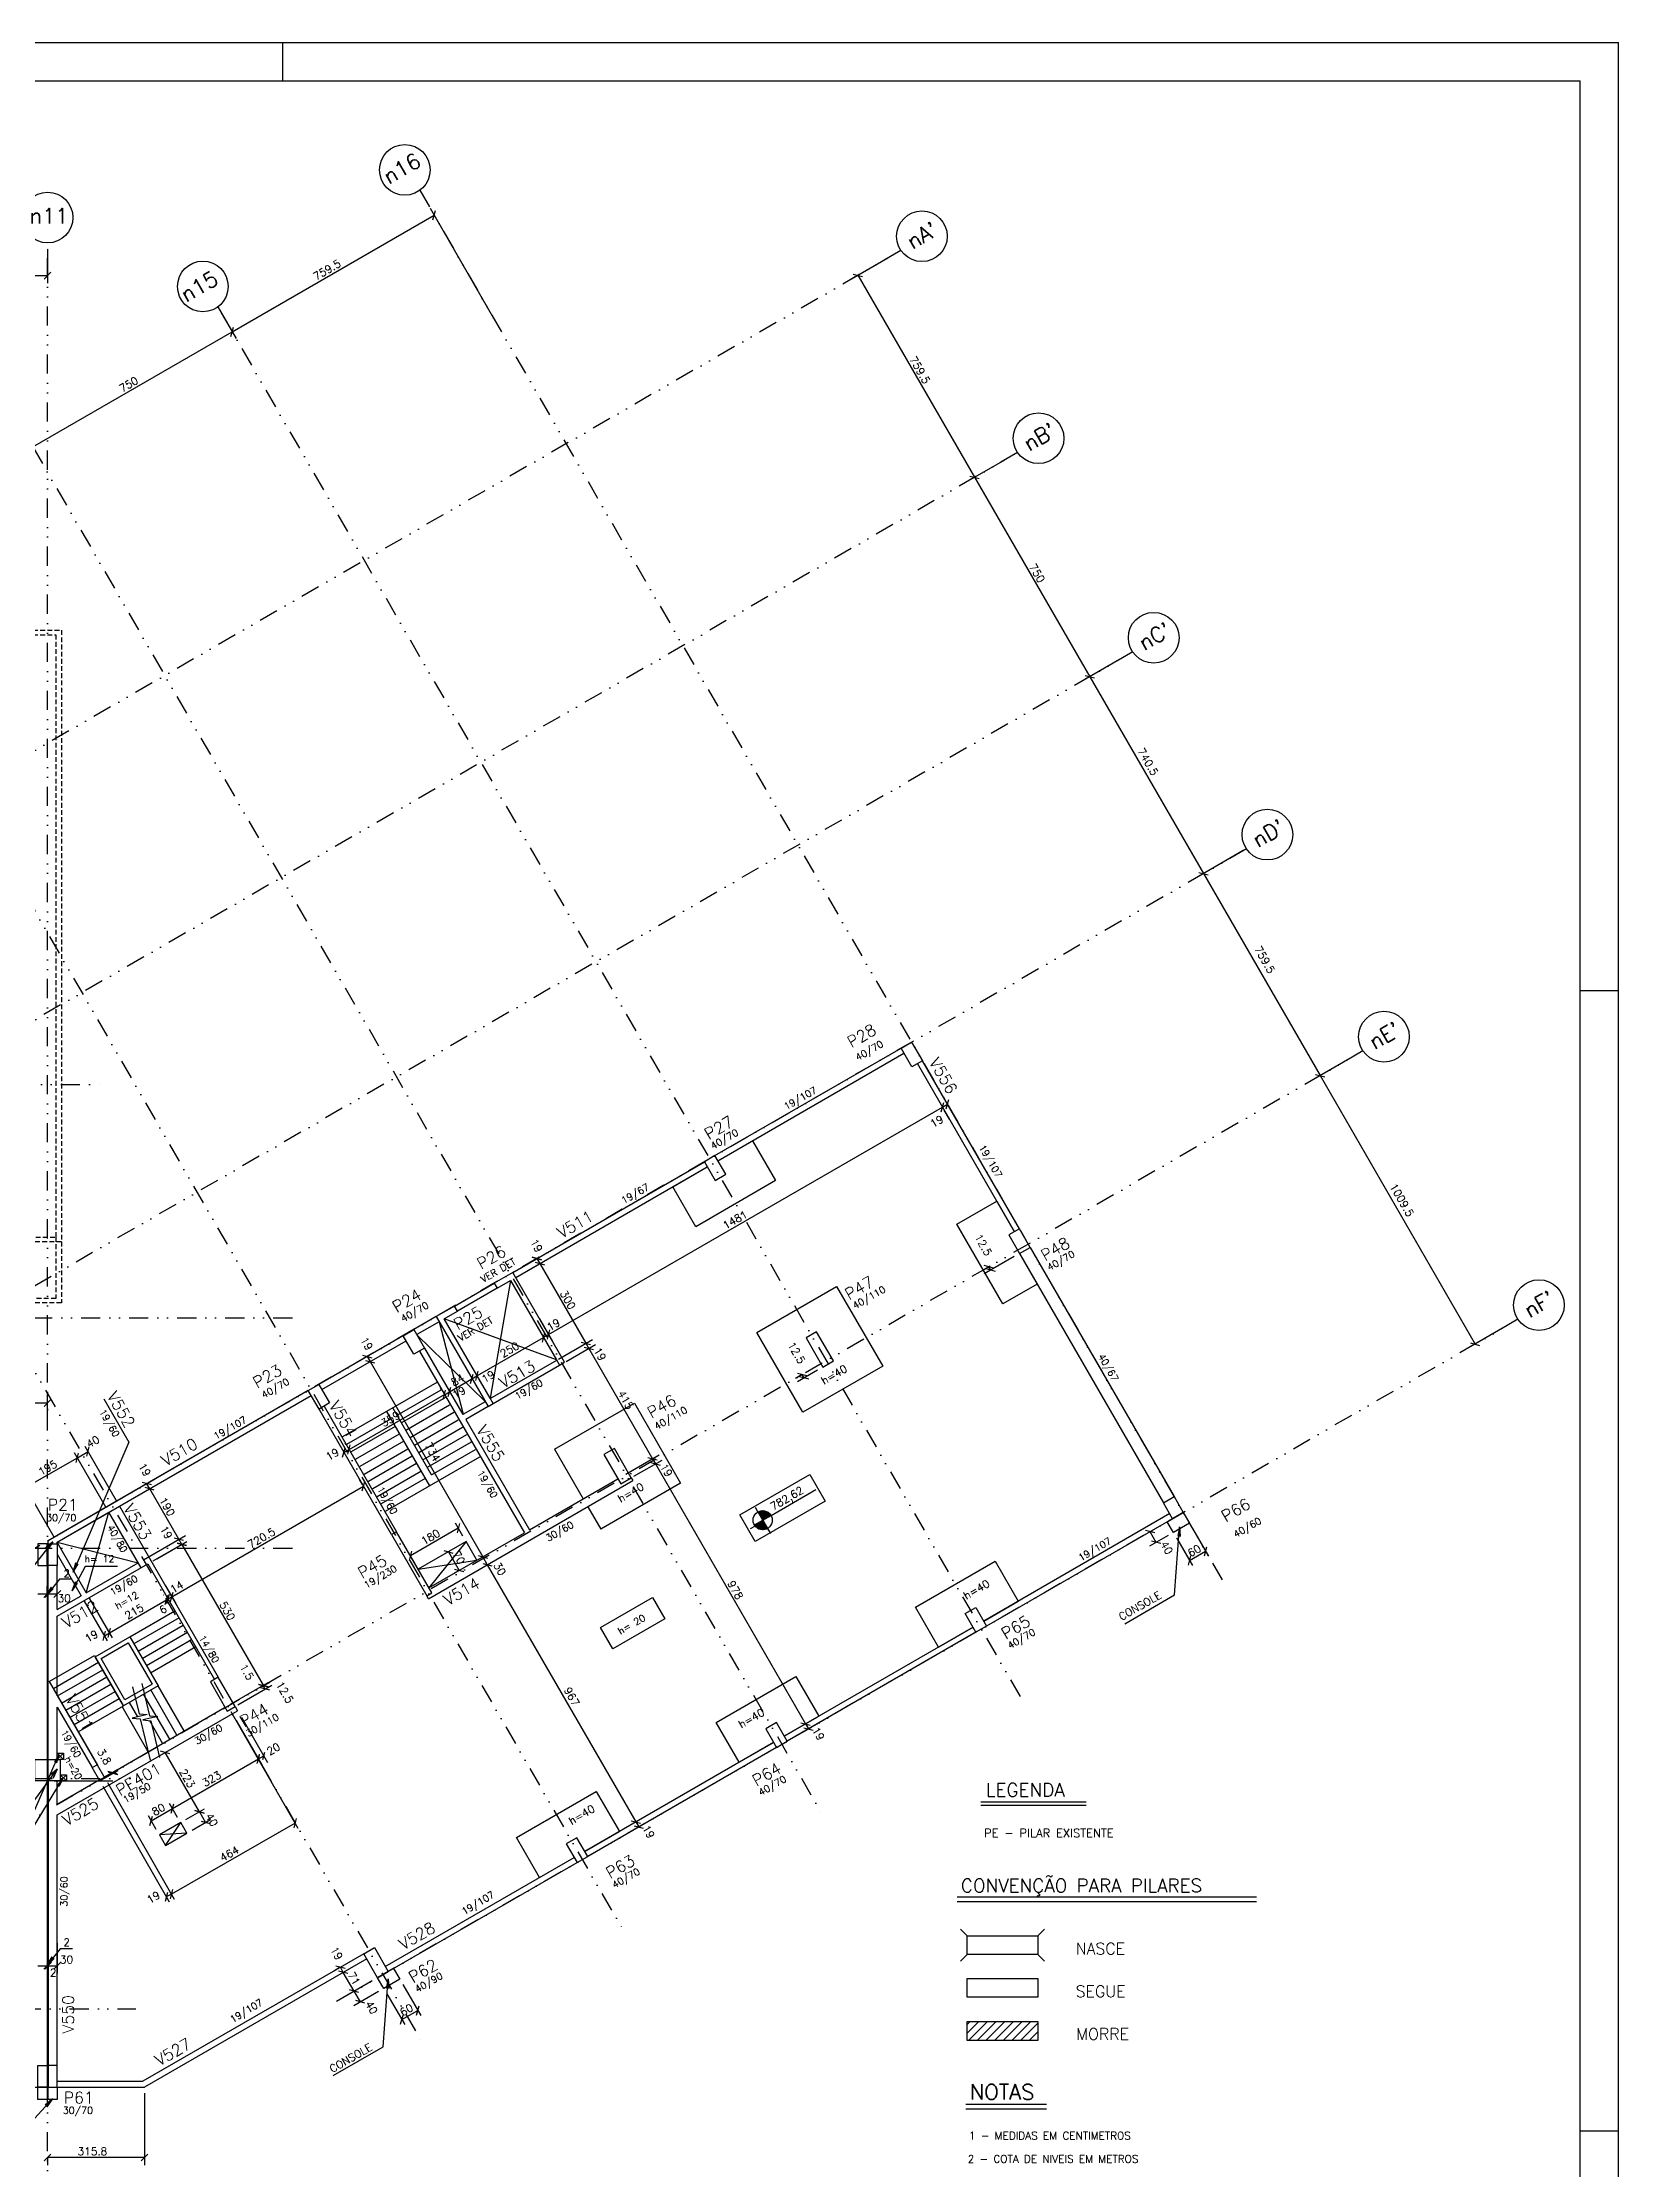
# Model space of a CAD drawing. Extents: x 567006 to 581881, y 115 to 10628.
# Drawn here: x 576749 to 581881, y 3702 to 10628 of the extents above; entities that cross this region are included whole.
import ezdxf

# ---------------------------------------------------------------- set-up
doc = ezdxf.new("R2010")
doc.units = 0
doc.header["$LTSCALE"] = 125
doc.header["$MEASUREMENT"] = 0
doc.linetypes.add('DIVIDE', pattern=[1.25, 0.5, -0.25, 0, -0.25, 0, -0.25])
doc.linetypes.add('HIDDEN2', pattern=[0.1875, 0.125, -0.0625])
doc.layers.get('0').update_dxf_attribs({"linetype": 'CONTINUOUS'})
for name, color, linetype in [('200', 240, 'HIDDEN2'), ('205', 14, 'DIVIDE'), ('210', 11, 'HIDDEN2'), ('216', 7, 'CONTINUOUS'), ('220', 4, 'CONTINUOUS'), ('221', 5, 'CONTINUOUS'), ('222', 6, 'CONTINUOUS'), ('231', 5, 'CONTINUOUS'), ('238', 11, 'CONTINUOUS'), ('239', 4, 'CONTINUOUS'), ('250', 5, 'CONTINUOUS')]:
    doc.layers.add(name, color=color, linetype=linetype)
doc.styles.get("Standard").update_dxf_attribs({"font": 'ROMANS.SHX'})

msp = doc.modelspace()

# ---------------------------------------------------------------- linework, layer by layer
for p, q in [((567005.9, 10627.7), (581880.9, 10627.7)), ((577530.9, 10502.7), (577530.9, 10627.7)), ((577530.9, 10502.7), (577530.9, 10627.7)), ((581880.9, 115.2), (581880.9, 10627.7)), ((581755.9, 7540.2), (581880.9, 7540.2)), ((581755.9, 3827.7), (581880.9, 3827.7))]:
    msp.add_line(p, q)
at = {"layer": '200'}
for points in [[(576810.1, 6722.8), (576810.1, 6523.2), (572023.8, 6523.3), (572023.8, 6722.8)], [(576792, 6737.8), (576792, 6538.3), (572038.8, 6538.3), (572038.8, 6722.8)]]:
    msp.add_lwpolyline(points, dxfattribs=at)
at = {"layer": '205'}
for p, q in [((576169.2, 10259.7), (579292.6, 4849.7)), ((577977.5, 10146.7), (580599.9, 5604.5)), ((576765.1, 3291.6), (576765.1, 9975.3)), ((579544.1, 9950.6), (575421.7, 7570.6)), ((575519.7, 9884.7), (578643.1, 4474.7)), ((577319.7, 9766.9), (579942.2, 5224.7)), ((574802.8, 9626.4), (577993.6, 4099.7)), ((579923.8, 9292.8), (575829.4, 6928.9)), ((580299.1, 8643.5), (576204.4, 6279.4)), ((580669.1, 8002), (576534.4, 5614.9)), ((581048.8, 7344.3), (576707.4, 4837.7)), ((571175.7, 7234.2), (576953.8, 7234.2)), ((568113, 6474.7), (577573.2, 6474.7)), ((581553.6, 6470), (577698, 4244)), ((568113, 5724.7), (577573.2, 5724.7)), ((568113, 4974.7), (577036.4, 4974.7)), ((568075.5, 4224.7), (577052.9, 4224.7)), ((568113, 3969.7), (577069.4, 3969.7))]:
    msp.add_line(p, q, dxfattribs=at)
at = {"layer": '210'}
for points in [[(574045.8, 8699.2), (576792, 8699.2), (576792, 6737.8)], [(576600.6, 8714.2), (576810.1, 8714.2), (576810.1, 6722.8)], [(576810.1, 6722.8), (572023.8, 6722.8)], [(572038.8, 6737.8), (576792, 6737.8)]]:
    msp.add_lwpolyline(points, dxfattribs=at)
at = {"layer": '216'}
for p, q in [((578020.1, 10050.7), (578028.2, 10080.9)), ((576754.1, 9857.5), (576776.2, 9879.6)), ((579389.1, 9873.9), (579419.3, 9865.8)), ((577362.4, 9670.9), (577370.5, 9701.1)), ((577362.4, 9670.9), (577370.5, 9701.1)), ((579768.9, 9216.1), (579799.1, 9208.1)), ((579768.9, 9216.1), (579799.1, 9208.1)), ((580143.9, 8566.6), (580174.1, 8558.5)), ((580143.9, 8566.6), (580174.1, 8558.5)), ((580514.1, 7925.3), (580544.3, 7917.2)), ((580514.1, 7925.3), (580544.3, 7917.2)), ((580893.9, 7267.6), (580924.1, 7259.5)), ((580893.9, 7267.6), (580924.1, 7259.5)), ((579675.4, 7145.7), (579683.5, 7175.9)), ((579675.4, 7145.7), (579683.5, 7175.9)), ((579691.8, 7155.2), (579699.9, 7185.4)), ((579691.8, 7155.2), (579699.9, 7185.4)), ((578343.4, 6672.1), (578373.6, 6664)), ((578373.6, 6664), (578343.4, 6672.1)), ((578352.9, 6655.6), (578383.1, 6647.5)), ((578352.9, 6655.6), (578383.1, 6647.5)), ((579845.6, 6636.8), (579815.4, 6644.9)), ((579851.9, 6626), (579821.7, 6634.1)), ((578376.3, 6395.7), (578384.4, 6425.9)), ((578376.3, 6395.7), (578384.4, 6425.9)), ((578392.8, 6405.2), (578400.9, 6435.4)), ((578392.8, 6405.2), (578400.9, 6435.4)), ((578392.8, 6405.2), (578400.9, 6435.4)), ((578502.9, 6395.8), (578533.1, 6387.7)), ((578502.9, 6395.8), (578533.1, 6387.7)), ((578512.4, 6379.4), (578542.6, 6371.3)), ((578512.4, 6379.4), (578542.6, 6371.3)), ((581398.6, 6393.3), (581428.8, 6385.2)), ((577790.5, 6352.9), (577820.7, 6344.8)), ((577800, 6336.4), (577830.2, 6328.3)), ((577800, 6336.4), (577830.2, 6328.3)), ((578053.4, 6209.1), (578061.4, 6239.3)), ((578053.4, 6209.1), (578061.4, 6239.3)), ((578069.8, 6218.6), (578077.9, 6248.8)), ((578069.8, 6218.6), (578077.9, 6248.8)), ((578142.9, 6261), (578151, 6291.2)), ((578142.9, 6261), (578151, 6291.2)), ((578159.4, 6270.5), (578167.5, 6300.7)), ((578159.4, 6270.5), (578167.5, 6300.7)), ((579237.4, 6285.7), (579207.2, 6293.8)), ((579243.7, 6274.9), (579213.5, 6283)), ((576754.1, 6186.6), (576776.2, 6208.7)), ((576858.2, 6004.2), (576866.3, 6034.4)), ((576858.2, 6004.2), (576866.3, 6034.4)), ((576892.9, 6024.2), (576900.9, 6054.4)), ((577725.9, 6021.3), (577734, 6051.4)), ((577725.9, 6021.3), (577734, 6051.4)), ((577742.6, 6031.4), (577750.7, 6061.6)), ((577742.6, 6031.4), (577750.7, 6061.6)), ((578719.9, 6020), (578750.1, 6011.9)), ((578719.9, 6020), (578750.1, 6011.9)), ((578729.4, 6003.5), (578759.6, 5995.4)), ((578729.4, 6003.5), (578759.6, 5995.4)), ((577103.2, 5930.5), (577073.1, 5938.6)), ((577112.7, 5914.1), (577082.6, 5922.2)), ((577112.7, 5914.1), (577082.6, 5922.2)), ((577789.8, 5911.6), (577797.9, 5941.8)), ((579067, 5800.3), (579121.1, 5831.5)), ((579078.4, 5842.9), (579109.7, 5788.8)), ((579079.2, 5841.6), (579087.5, 5846.4)), ((579080.2, 5839.9), (579092.6, 5847.1)), ((579081.2, 5838.2), (579096.5, 5847)), ((579082.2, 5836.5), (579099.7, 5846.6)), ((579083.1, 5834.8), (579102.5, 5846)), ((579084.1, 5833), (579105.1, 5845.1)), ((579085.1, 5831.3), (579107.3, 5844.2)), ((579086.1, 5829.6), (579109.4, 5843.1)), ((579087.1, 5827.9), (579111.4, 5841.9)), ((579088.1, 5826.2), (579113.1, 5840.6)), ((579089.1, 5824.5), (579114.8, 5839.3)), ((579090.1, 5822.7), (579116.3, 5837.9)), ((579091.1, 5821), (579117.6, 5836.4)), ((579092.1, 5819.3), (579118.9, 5834.8)), ((579093.1, 5817.6), (579120.1, 5833.2)), ((577207.7, 5749.5), (577177.6, 5757.6)), ((577207.7, 5749.5), (577177.6, 5757.6)), ((579095, 5814.2), (579068, 5798.5)), ((579096, 5812.4), (579069.2, 5796.9)), ((579097, 5810.7), (579070.5, 5795.4)), ((579098, 5809), (579071.8, 5793.9)), ((579099, 5807.3), (579073.3, 5792.5)), ((579100, 5805.6), (579075, 5791.1)), ((579101, 5803.9), (579076.7, 5789.9)), ((579102, 5802.1), (579078.7, 5788.7)), ((579103, 5800.4), (579080.7, 5787.6)), ((579104, 5798.7), (579083, 5786.6)), ((579104.9, 5797), (579085.6, 5785.8)), ((579105.9, 5795.3), (579088.4, 5785.1)), ((579106.9, 5793.6), (579091.6, 5784.7)), ((579107.9, 5791.8), (579095.5, 5784.7)), ((579108.9, 5790.1), (579100.6, 5785.3)), ((580370.6, 5774.3), (580340.4, 5782.4)), ((577217.2, 5733.1), (577187.1, 5741.2)), ((577187.1, 5741.2), (577217.2, 5733.1)), ((577187.1, 5741.2), (577217.2, 5733.1)), ((578167, 5700.8), (578197.2, 5692.7)), ((578167, 5700.8), (578197.2, 5692.7)), ((580390.6, 5739.6), (580360.4, 5747.7)), ((580480.4, 5669.4), (580488.5, 5699.6)), ((580532.3, 5699.4), (580540.4, 5729.6)), ((578182, 5674.8), (578212.2, 5666.7)), ((576752.6, 5564.6), (576774.7, 5586.7)), ((576752.6, 5564.6), (576774.7, 5586.7)), ((576755.6, 5564.6), (576777.7, 5586.7)), ((576755.6, 5564.6), (576777.7, 5586.7)), ((576785.6, 5564.6), (576807.7, 5586.7)), ((577148.5, 5541.3), (577156.6, 5571.5)), ((577148.5, 5541.3), (577156.6, 5571.5)), ((577153.7, 5544.3), (577161.8, 5574.5)), ((577153.7, 5544.3), (577161.8, 5574.5)), ((577165.9, 5551.3), (577174, 5581.5)), ((577165.9, 5551.3), (577174, 5581.5)), ((576945.9, 5424.3), (576954, 5454.5)), ((576962.4, 5433.8), (576970.4, 5464)), ((576962.4, 5433.8), (576970.4, 5464)), ((577452.1, 5282.2), (577482.2, 5274.1)), ((577452.1, 5282.2), (577482.2, 5274.1)), ((577483, 5272.8), (577452.8, 5280.9)), ((577452.8, 5280.9), (577483, 5272.8)), ((577489.2, 5262), (577459.1, 5270.1)), ((579218.4, 5156.5), (579248.6, 5148.4)), ((579218.4, 5156.5), (579248.6, 5148.4)), ((579227.9, 5140.1), (579258.1, 5132)), ((579227.9, 5140.1), (579258.1, 5132)), ((578665.5, 4837.3), (578695.7, 4829.2)), ((578665.5, 4837.3), (578695.7, 4829.2)), ((578675, 4820.9), (578705.2, 4812.8)), ((576752.6, 4354.1), (576774.7, 4376.2)), ((576752.6, 4354.1), (576774.7, 4376.2)), ((576755.6, 4354.1), (576777.7, 4376.2)), ((576755.6, 4354.1), (576777.7, 4376.2)), ((576785.6, 4354.1), (576807.7, 4376.2)), ((576807.7, 4376.2), (576785.6, 4354.1)), ((577733.7, 4355.8), (577703.5, 4363.9)), ((577743.2, 4339.4), (577713, 4347.4)), ((577743.2, 4339.4), (577713, 4347.4)), ((577778.7, 4277.9), (577748.5, 4286)), ((577778.7, 4277.9), (577748.5, 4286)), ((577798.7, 4243.2), (577768.5, 4251.3)), ((577966.7, 4204.3), (577974.8, 4234.5)), ((577914.7, 4174.3), (577922.8, 4204.5)), ((576776.2, 3751.5), (576754.1, 3729.4)), ((577092, 3751.5), (577069.9, 3729.4))]:
    msp.add_line(p, q, dxfattribs=at)
at = {"layer": '216', "linetype": 'Continuous'}
for p, q in [((578106.5, 5805.3), (578098.4, 5775.1)), ((577950.6, 5715.3), (577942.5, 5685.1)), ((578055.2, 5717), (578085.3, 5708.9)), ((578089.6, 5724.1), (578089.6, 5724.1)), ((578127.9, 5746.2), (578127.9, 5746.2)), ((577972, 5656.2), (577972, 5656.2)), ((578090.2, 5656.4), (578120.3, 5648.3)), ((578124.6, 5663.5), (578124.6, 5663.5)), ((577352.5, 5210.2), (577352.5, 5210.2)), ((577384, 5195.5), (577384, 5195.5)), ((577366.7, 5185.5), (577366.7, 5185.5)), ((577163.5, 5055.4), (577133.3, 5063.5)), ((577179, 5077.1), (577179, 5077.1)), ((577465.7, 5036.4), (577472.2, 5060.6)), ((576961.4, 4998.9), (576991.5, 4990.8)), ((576963.2, 4995.6), (576993.4, 4987.5)), ((577447.6, 5023.4), (577455.6, 5053.6)), ((577448.4, 5026.4), (577454.8, 5050.6)), ((577478.2, 4992.4), (577478.2, 4992.4)), ((576933.4, 4970), (576933.4, 4970)), ((576935.3, 4966.7), (576935.3, 4966.7)), ((576935.3, 4966.7), (576935.3, 4966.7)), ((576949.9, 4979.5), (576949.9, 4979.5)), ((576949.9, 4979.5), (576949.9, 4979.5)), ((577098.5, 4821.9), (577106.6, 4852.1)), ((577167.8, 4861.9), (577175.9, 4892.1)), ((577167.8, 4861.9), (577175.9, 4892.1)), ((577275, 4862.3), (577244.8, 4870.4)), ((577244.8, 4870.4), (577275, 4862.3)), ((577129.2, 4790.9), (577129.2, 4790.9)), ((577198.5, 4830.9), (577198.5, 4830.9)), ((577198.5, 4830.9), (577198.5, 4830.9)), ((577198.5, 4830.9), (577198.5, 4830.9)), ((577198.5, 4830.9), (577198.5, 4830.9)), ((577218.5, 4796.3), (577218.5, 4796.3)), ((577264.8, 4835.7), (577295, 4827.7)), ((577575, 4844.1), (577566.8, 4814)), ((577155.9, 4604), (577147.7, 4573.8)), ((577172.4, 4613.4), (577164.2, 4583.3)), ((577172.4, 4613.4), (577164.2, 4583.3))]:
    msp.add_line(p, q, dxfattribs=at)
at = {"layer": '216'}
msp.add_circle((579094, 5815.9), 31.2, dxfattribs=at)
at = {"layer": '220', "linetype": 'Continuous'}
msp.add_line((579804.6, 4898.2), (580147, 4898.2), dxfattribs=at)
at = {"layer": '220'}
for points in [[(579544.4, 7352.7), (579579, 7372.7), (579614, 7312.1), (579579.4, 7292.1), (579544.4, 7352.7)], [(578938.6, 7002.9), (578904, 6982.9), (578939, 6922.3), (578973.6, 6942.3), (578938.6, 7002.9)], [(579930, 6764.7), (579895.4, 6744.7), (579930.4, 6684.1), (579965, 6704.1), (579930, 6764.7)], [(578422.5, 6337.8), (578422.5, 6337.8), (578432.5, 6320.5), (578449, 6330), (578280, 6622.7), (578219.4, 6587.7), (578228.9, 6571.2), (578273, 6596.7), (578422.5, 6337.8)], [(578206, 6212.8), (578206, 6212.8), (578056.5, 6471.7), (578099.8, 6496.7), (578090.3, 6513.2), (578030.6, 6478.7), (578199.6, 6186), (578216, 6195.5), (578206, 6212.8)], [(577992.8, 6376.1), (577958.2, 6356.1), (577923.2, 6416.7), (577957.8, 6436.7), (577992.8, 6376.1)], [(579269.6, 6429.6), (579235, 6409.6), (579290, 6314.4), (579324.6, 6334.4), (579269.6, 6429.6)], [(577683.7, 6197.6), (577649, 6177.6), (577614, 6238.2), (577648.7, 6258.2), (577683.7, 6197.6)], [(578611, 6049.4), (578576.4, 6029.4), (578631.4, 5934.1), (578666, 5954.1), (578611, 6049.4)], [(580398.9, 5872.7), (580433.5, 5892.7), (580463.5, 5840.7), (580428.9, 5820.7), (580398.9, 5872.7)], [(577901.5, 5778.3), (577885, 5768.8), (578000, 5569.6), (578016.5, 5579.1), (577901.5, 5778.3)], [(576763.6, 5738.7), (576733.6, 5738.7), (576733.6, 5668.7), (576763.6, 5668.7), (576763.6, 5738.7)], [(576766.6, 5738.7), (576796.6, 5738.7), (576796.6, 5668.7), (576766.6, 5668.7), (576766.6, 5738.7)], [(579753.5, 5511.6), (579788.1, 5531.6), (579823.1, 5470.9), (579788.5, 5450.9), (579753.5, 5511.6)], [(577321, 5304.6), (577295.1, 5289.6), (577350.1, 5194.4), (577376, 5209.4), (577321, 5304.6)], [(579138.6, 5156.6), (579103.9, 5136.6), (579138.9, 5075.9), (579173.6, 5095.9), (579138.6, 5156.6)], [(576723.6, 5036.7), (576763.6, 5036.7), (576763.6, 4966.7), (576723.6, 4966.7), (576723.6, 5036.7)], [(576766.6, 5036.7), (576806.6, 5036.7), (576806.6, 4966.7), (576766.6, 4966.7), (576766.6, 5036.7)], [(576951.8, 4976.2), (576935.3, 4966.7), (576910.3, 5010), (576926.8, 5019.5), (576951.8, 4976.2)], [(578489.1, 4781.6), (578454.4, 4761.6), (578489.4, 4700.9), (578524.1, 4720.9), (578489.1, 4781.6)], [(577829.5, 4423.9), (577874.5, 4345.9), (577839.9, 4325.9), (577794.9, 4403.9), (577829.5, 4423.9)], [(576763.6, 3969.7), (576733.6, 3969.7), (576733.6, 4039.7), (576763.6, 4039.7), (576763.6, 3969.7)], [(576796.6, 4039.7), (576766.6, 4039.7), (576766.6, 3969.7), (576796.6, 3969.7), (576796.6, 4039.7)]]:
    msp.add_lwpolyline(points, dxfattribs=at)
at = {"layer": '221', "linetype": 'Continuous'}
msp.add_line((579804.6, 4888.3), (580147, 4888.3), dxfattribs=at)
at = {"layer": '221'}
for p, q in [((579726.8, 4574.2), (580701.8, 4574.2)), ((579759.7, 4145.4), (579797.4, 4183.1)), ((579759.7, 4173.7), (579769.2, 4183.1)), ((579764.2, 4121.6), (579825.7, 4183.1)), ((579792.5, 4121.6), (579853.9, 4183.1)), ((579820.7, 4121.6), (579882.2, 4183.1)), ((579849, 4121.6), (579910.5, 4183.1)), ((579877.3, 4121.6), (579938.8, 4183.1)), ((579905.5, 4121.6), (579967, 4183.1)), ((579933.8, 4121.6), (579990.3, 4178.1)), ((579962.1, 4121.6), (579990.3, 4149.9)), ((579756, 3898.9), (580018.5, 3898.9))]:
    msp.add_line(p, q, dxfattribs=at)
for centre in [(577928.5, 10213), (576765.1, 10057.8), (579612.5, 9996.7), (577270.7, 9833.3), (579992.2, 9339), (580367.2, 8689.5), (580737.5, 8048.2), (581117.2, 7390.4), (581622, 6516.2)]:
    msp.add_circle(centre, 82.5, dxfattribs=at)
at = {"layer": '222'}
for p, q in [((567318.4, 10502.7), (581755.9, 10502.7)), ((581755.9, 240.2), (581755.9, 10502.7)), ((579726.8, 4589.2), (580701.8, 4589.2)), ((579759.7, 4462.8), (579737.9, 4484.5)), ((579759.7, 4462.8), (579990.3, 4462.8)), ((579759.7, 4401.3), (579759.7, 4462.8)), ((579990.3, 4462.8), (580012.1, 4484.5)), ((579990.3, 4462.8), (579990.3, 4401.3)), ((579759.7, 4401.3), (579737.9, 4379.5)), ((579990.3, 4401.3), (579759.7, 4401.3)), ((579990.3, 4401.3), (580012.1, 4379.5)), ((579759.7, 4323.6), (579990.3, 4323.6)), ((579759.7, 4262.1), (579759.7, 4323.6)), ((579990.3, 4323.6), (579990.3, 4262.1)), ((579990.3, 4262.1), (579759.7, 4262.1)), ((579759.7, 4183.1), (579990.3, 4183.1)), ((579759.7, 4121.6), (579759.7, 4183.1)), ((579990.3, 4183.1), (579990.3, 4121.6)), ((579990.3, 4121.6), (579759.7, 4121.6)), ((579756, 3913.9), (580018.5, 3913.9))]:
    msp.add_line(p, q, dxfattribs=at)
at = {"layer": '231'}
for p, q in [((578032.5, 6264.4), (577725.9, 6087.4)), ((577903.6, 6157.7), (578046.5, 6240.2)), ((577868.8, 6169.9), (578008.8, 5927.4)), ((578015.6, 5963.7), (577889.6, 6181.9)), ((578060.5, 6215.9), (577917.6, 6133.4)), ((577931.6, 6109.2), (578074.5, 6191.7)), ((577945.6, 6084.9), (578088.5, 6167.4)), ((577739.9, 6063.2), (577882.8, 6145.7)), ((577896.8, 6121.4), (577753.9, 6038.9)), ((577767.9, 6014.7), (577910.8, 6097.2)), ((577959.6, 6060.7), (578102.5, 6143.2)), ((577973.6, 6036.4), (578116.5, 6118.9)), ((577924.8, 6072.9), (577781.9, 5990.4)), ((577795.9, 5966.2), (577938.8, 6048.7)), ((577987.6, 6012.2), (578130.5, 6094.7)), ((578144.5, 6070.4), (578001.6, 5987.9)), ((578015.6, 5963.7), (578158.5, 6046.2)), ((577952.8, 6024.4), (577809.9, 5941.9)), ((577966.8, 6000.2), (577823.9, 5917.7)), ((577837.9, 5893.4), (577980.8, 5975.9)), ((577865.9, 5844.9), (578172.5, 6021.9)), ((577994.8, 5951.7), (577851.9, 5869.2)), ((577032.7, 5436.1), (577179.9, 5521.1)), ((577193.4, 5497.7), (577046.2, 5412.7)), ((577059.7, 5389.3), (577206.9, 5474.3)), ((577073.2, 5365.9), (577220.4, 5450.9)), ((577086.7, 5342.5), (577233.9, 5427.5)), ((577100.2, 5319.2), (577247.4, 5404.2)), ((576770.4, 5290.4), (576917.6, 5375.4)), ((576931.1, 5352), (576783.9, 5267)), ((576917.6, 5375.4), (577012.1, 5211.7)), ((576770.4, 5290.4), (576927.9, 5017.6)), ((576797.4, 5243.6), (576944.6, 5328.6)), ((576810.9, 5220.3), (576958.1, 5305.3)), ((576824.4, 5196.9), (576971.6, 5281.9)), ((577209.7, 5129.5), (577124.7, 5276.7)), ((576837.9, 5173.5), (576985.1, 5258.5)), ((576851.4, 5150.1), (576998.6, 5235.1)), ((576864.9, 5126.7), (577012.1, 5211.7)), ((576949.9, 4979.5), (577343.1, 5206.5)), ((577092.8, 5062), (577007.8, 5209.2)), ((577031.2, 5222.7), (577058.3, 5175.8)), ((577162.9, 5102.5), (577077.9, 5249.7)), ((577186.3, 5116), (577101.3, 5263.2)), ((577096.6, 5163.4), (577139.5, 5089))]:
    msp.add_line(p, q, dxfattribs=at)
at = {"layer": '238'}
for p, q in [((578938.6, 7002.9), (579544.4, 7352.7)), ((578948.1, 6986.5), (579553.9, 7336.2)), ((579913.6, 6755.2), (579597.6, 7302.6)), ((579930, 6764.7), (579614, 7312.1)), ((578280, 6622.7), (578904, 6982.9)), ((578289.5, 6606.2), (578913.5, 6966.5)), ((579930.4, 6684.1), (580398.9, 5872.7)), ((579965, 6704.1), (580433.5, 5892.7)), ((578090.3, 6513.2), (578219.4, 6587.7)), ((578228.9, 6571.2), (578099.8, 6496.7)), ((578030.6, 6478.7), (577957.8, 6436.7)), ((578040.1, 6462.2), (577967.3, 6420.2)), ((577941.4, 6427.2), (577648.7, 6258.2)), ((577658.2, 6241.7), (577932.7, 6400.2)), ((577992.8, 6376.1), (578117.8, 6159.6)), ((577976.4, 6366.6), (578317.9, 5775.1)), ((578206.5, 6211.9), (578423, 6336.9)), ((578216, 6195.5), (578432.5, 6320.5)), ((577614, 6238.2), (576766.6, 5749)), ((577614, 6238.2), (576796.6, 5766.3)), ((576999.5, 5861.5), (577623.5, 6221.7)), ((577885, 5768.8), (577649, 6177.6)), ((577665.5, 6187.1), (577901.5, 5778.3)), ((578190.6, 6201.6), (578117.8, 6159.6)), ((578199.6, 6186), (578126.8, 6144)), ((578416.3, 6046.7), (578676.1, 6196.7)), ((578676.1, 6196.7), (578826.1, 5936.9)), ((578126.8, 6144), (578334.3, 5784.6)), ((578416.3, 6046.7), (578509.3, 5885.6)), ((578005.5, 5560.1), (578671.5, 5944.6)), ((578334.3, 5784.6), (578621.8, 5950.6)), ((578826.1, 5936.9), (578566.3, 5786.9)), ((578666, 5954.1), (578671.5, 5944.6)), ((576796.6, 5744.3), (576999.5, 5861.5)), ((576796.6, 5744.3), (576964.9, 5841.5)), ((577069.4, 5660.5), (576964.9, 5841.5)), ((576999.5, 5861.5), (577321, 5304.6)), ((578524.3, 5859.6), (578566.3, 5786.9)), ((580419.4, 5837.2), (579813.6, 5487.4)), ((580428.9, 5820.7), (579823.1, 5470.9)), ((576766.6, 5738.7), (576766.6, 5749)), ((578007, 5595.6), (578317.9, 5775.1)), ((576796.6, 5738.7), (576796.6, 5744.3)), ((576796.6, 5742.9), (576891, 5579.5)), ((576796.6, 5704.9), (576874.6, 5570)), ((579591.4, 5532.3), (579851.2, 5682.3)), ((579851.2, 5682.3), (579926.2, 5552.4)), ((576763.6, 5668.7), (576763.6, 5036.7)), ((576766.6, 5036.7), (576766.6, 5668.7)), ((576796.6, 5503), (577091.9, 5673.5)), ((576796.6, 5525), (576796.6, 5668.7)), ((576891, 5579.5), (577059.9, 5676.9)), ((577091.9, 5673.5), (577308.9, 5297.6)), ((576796.6, 5525), (576874.6, 5570)), ((578005.5, 5560.1), (578000, 5569.6)), ((579813.6, 5487.4), (579926.2, 5552.4)), ((576796.6, 5243.6), (576796.6, 5503)), ((579666.4, 5402.4), (579591.4, 5532.3)), ((579779, 5467.4), (579164.1, 5112.4)), ((579788.5, 5450.9), (579173.6, 5095.9)), ((579666.4, 5402.4), (579779, 5467.4)), ((578941.9, 5157.3), (579201.7, 5307.3)), ((579201.7, 5307.3), (579276.7, 5177.4)), ((576796.6, 5244.9), (576926.8, 5019.5)), ((576796.6, 5206.9), (576910.3, 5010)), ((576796.6, 5036.7), (576796.6, 5206.9)), ((576796.6, 4856.4), (577384, 5195.5)), ((576949.9, 4979.5), (577343.1, 5206.5)), ((577376, 5209.4), (577384, 5195.5)), ((579016.9, 5027.4), (578941.9, 5157.3)), ((579164.1, 5112.4), (579276.7, 5177.4)), ((579129.4, 5092.4), (578514.6, 4737.4)), ((579138.9, 5075.9), (578524.1, 4720.9)), ((579016.9, 5027.4), (579129.4, 5092.4)), ((576763.6, 4966.7), (576763.6, 4039.7)), ((576766.6, 4966.7), (576766.6, 4039.7)), ((576796.6, 4891), (576933.4, 4970)), ((576796.6, 4891), (576796.6, 4966.7)), ((578292.3, 4782.3), (578552.1, 4932.3)), ((578552.1, 4932.3), (578627.1, 4802.4)), ((576796.6, 4039.7), (576796.6, 4856.4)), ((578367.3, 4652.4), (578292.3, 4782.3)), ((578514.6, 4737.4), (578627.1, 4802.4)), ((577865, 4362.4), (578479.9, 4717.4)), ((578367.3, 4652.4), (578479.9, 4717.4)), ((577874.5, 4345.9), (578489.4, 4700.9)), ((577794.9, 4403.9), (577075.8, 3988.7)), ((577804.4, 4387.4), (577080.9, 3969.7)), ((576796.6, 3988.7), (577075.8, 3988.7)), ((576796.6, 3969.7), (577080.9, 3969.7))]:
    msp.add_line(p, q, dxfattribs=at)
for points in [[(578948.1, 6986.5), (579060.7, 7051.5), (579135.7, 6921.6), (578875.9, 6771.6), (578800.9, 6901.5), (578913.5, 6966.5)], [(579930.4, 6684.1), (579987.9, 6584.5), (579876.2, 6520), (579726.2, 6779.8), (579856.1, 6854.8), (579913.6, 6755.2)], [(579074.9, 6426.9), (579334.7, 6576.9), (579484.7, 6317.1), (579224.9, 6167.1), (579074.9, 6426.9)], [(579019.3, 5833.5), (579247, 5964.9), (579297.1, 5878), (579069.4, 5746.6), (579019.3, 5833.5)], [(580463.5, 5840.7), (580483.5, 5806.1), (580431.6, 5776.1), (580411.6, 5810.7), (580463.5, 5840.7)], [(578162.9, 5685.6), (578127.9, 5746.2), (577972, 5656.2)], [(576920.1, 5371.1), (577032.7, 5436.1), (577124.7, 5276.7), (577012.1, 5211.7), (576920.1, 5371.1)], [(576939.2, 5365.9), (577027.6, 5416.9), (577105.6, 5281.8), (577017.2, 5230.8), (576939.2, 5365.9)], [(576796.6, 5056.7), (576816.6, 5056.7), (576816.6, 5036.7), (576806.6, 5036.7)], [(576806.6, 4986.7), (576826.6, 4986.7), (576826.6, 4966.7), (576806.6, 4966.7)], [(577129.2, 4790.9), (577149.2, 4756.3), (577218.5, 4796.3), (577198.5, 4830.9), (577129.2, 4790.9)], [(577891.9, 4355.9), (577911.9, 4321.3), (577859.9, 4291.3), (577839.9, 4325.9), (577874.5, 4345.9)], [(576733.6, 3969.7), (576763.6, 3969.7), (576763.6, 3929.7), (576733.6, 3929.7), (576733.6, 3969.7)], [(576766.6, 3969.7), (576796.6, 3969.7), (576796.6, 3929.7), (576766.6, 3929.7), (576766.6, 3969.7)]]:
    msp.add_lwpolyline(points, dxfattribs=at)
at = {"layer": '239'}
msp.add_lwpolyline([(578565.9, 5466.6), (578734.7, 5564.1), (578774.9, 5494.3), (578606.1, 5396.9), (578565.9, 5466.6)], dxfattribs=at)
at = {"layer": '250'}
for p, q in [((577366.4, 9686), (578024.2, 10065.8)), ((578218.3, 9729.5), (578011.7, 10087.4)), ((576765.1, 9955.3), (576765.1, 9843.6)), ((579501.3, 9925.9), (579382.6, 9857.3)), ((575993.6, 9868.6), (576765.1, 9868.6)), ((579404.2, 9869.8), (579784, 9212.1)), ((577329.7, 9749.6), (577378.9, 9664.4)), ((576716.9, 9311), (577366.4, 9686)), ((579881, 9268.1), (579762.3, 9199.6)), ((579784, 9212.1), (580159, 8562.6)), ((580256, 8618.6), (580137.3, 8550.1)), ((580159, 8562.6), (580529.2, 7921.3)), ((580658.7, 7996.1), (580507.6, 7908.8)), ((580529.2, 7921.3), (580909, 7263.5)), ((581006, 7319.6), (580887.3, 7251)), ((580909, 7263.5), (581413.7, 6389.3)), ((578396.8, 6420.3), (579679.4, 7160.8)), ((579679.4, 7160.8), (579695.9, 7170.3)), ((579692.4, 7176.4), (579683.4, 7192)), ((579702.2, 7121.5), (579684.9, 7151.3)), ((578289.5, 6606.2), (578372.3, 6654.1)), ((578358.5, 6668), (578368, 6651.6)), ((578368, 6651.6), (578517.5, 6392.6)), ((579913.1, 6674.1), (579815.1, 6617.6)), ((578273, 6596.7), (578206, 6212.8)), ((579835.2, 6643.6), (579808.9, 6628.4)), ((579836.8, 6630.1), (579830.5, 6640.9)), ((578040.6, 6461.4), (578118.2, 6160.9)), ((578422.5, 6337.8), (578056.5, 6471.7)), ((578366.7, 6472.5), (578409.3, 6398.7)), ((581510.8, 6445.3), (581392.1, 6376.8)), ((578190.1, 6202.4), (577967.8, 6419.4)), ((578165.1, 6286.7), (578380.4, 6410.8)), ((578379.5, 6410.3), (578396.8, 6420.3)), ((578428.6, 6340.1), (578539.7, 6404.3)), ((578453.7, 6332.7), (578549.2, 6387.8)), ((578517.5, 6392.6), (578527.5, 6375.3)), ((578527.5, 6375.3), (578735, 6016)), ((577805.6, 6348.8), (577815.1, 6332.4)), ((577815.1, 6332.4), (578182.1, 5696.7)), ((579272.6, 6304.4), (579206.9, 6266.4)), ((578047.8, 6240.9), (578044.9, 6245.9)), ((578057.4, 6224.2), (578073.9, 6233.7)), ((578073.9, 6233.7), (578147, 6276.1)), ((578147, 6276.1), (578163.4, 6285.6)), ((579223, 6290.2), (579200.7, 6277.2)), ((579228.6, 6278.9), (579222.3, 6289.7)), ((576620.7, 6197.7), (576765.1, 6197.7)), ((576765.1, 6119.5), (576765.1, 6227.7)), ((576765.1, 6178.9), (576765.1, 6172.7)), ((577747.3, 6046.4), (578057.8, 6225.6)), ((576954.9, 5858.8), (576852.9, 6035.5)), ((576862.3, 6019.3), (576896.9, 6039.3)), ((576989.5, 5878.8), (576887.5, 6055.5)), ((577729.5, 6036.1), (577746.9, 6046.1)), ((577737.3, 6062.7), (577734.4, 6067.8)), ((578648.3, 5965.8), (578756.6, 6028.5)), ((576693.4, 5921.8), (576862.3, 6019.3)), ((578674, 5958.8), (578766.6, 6011.3)), ((578735, 6016), (578744.5, 5999.5)), ((578744.5, 5999.5), (579233.5, 5152.5)), ((576786.6, 5760.2), (576684, 5938)), ((577097.7, 5918.1), (577088.2, 5934.6)), ((577090.6, 5936), (577109.8, 5947.1)), ((577192.7, 5753.6), (577097.7, 5918.1)), ((577169.9, 5566.4), (577793.9, 5926.7)), ((577791, 5931.7), (577781.4, 5948.3)), ((579121.1, 5831.5), (579266.5, 5915.4)), ((576891, 5579.5), (576964.9, 5841.5)), ((579078.4, 5842.9), (579070.3, 5857)), ((577077.2, 5686.9), (577214.3, 5766.1)), ((577202.2, 5737.1), (577192.7, 5753.6)), ((579069.2, 5796.9), (579053.4, 5787.9)), ((579109.7, 5788.8), (579119.2, 5772.3)), ((580414.2, 5766.1), (580353.8, 5731.2)), ((580375.5, 5743.7), (580355.5, 5778.3)), ((580441.6, 5758.7), (580493.8, 5668.3)), ((580493.5, 5788.7), (580545.8, 5698.3)), ((576796.6, 5744.3), (577059.9, 5676.9)), ((577109.2, 5683.5), (577218.4, 5746.5)), ((577121.4, 5690.5), (577218.4, 5746.5)), ((577202.2, 5737.1), (577467.2, 5278.1)), ((577972, 5656.2), (578162.9, 5685.6)), ((578127.9, 5746.2), (578007, 5595.6)), ((578182.1, 5696.7), (578197.1, 5670.7)), ((580484.4, 5684.5), (580536.4, 5714.5)), ((578197.1, 5670.7), (578680.6, 4833.3)), ((576733.6, 5575.6), (576763.6, 5575.6)), ((576763.6, 5569.4), (576763.6, 5600.6)), ((576763.6, 5575.6), (576766.6, 5575.6)), ((576766.6, 5560.7), (576766.6, 5600.6)), ((576766.6, 5575.6), (576796.6, 5575.6)), ((576796.6, 5552), (576796.6, 5600.6)), ((576884.6, 5552.6), (576959.3, 5423.2)), ((576901, 5562.1), (576975.8, 5432.7)), ((576966.4, 5448.9), (577152.6, 5556.4)), ((577143.1, 5572.8), (577143.2, 5572.7)), ((577148, 5576.3), (577148.4, 5575.7)), ((577149.1, 5602.5), (577182.4, 5544.8)), ((577152.6, 5556.4), (577157.8, 5559.4)), ((577157.8, 5559.4), (577169.9, 5566.4)), ((577160.5, 5582.7), (577160.5, 5582.7)), ((576949.9, 5439.4), (576966.4, 5448.9)), ((577360.4, 5216.5), (577483.4, 5287.5)), ((577384.7, 5214.4), (577495.8, 5278.5)), ((577463.9, 5274.5), (577489.6, 5289.3)), ((577467.2, 5278.1), (577467.9, 5276.8)), ((577474.2, 5266), (577467.9, 5276.8)), ((577483.4, 5285.8), (577489.6, 5289.3)), ((579269.7, 5173.4), (579211.9, 5140)), ((579296.3, 5166.8), (579221.4, 5123.5)), ((579233.5, 5152.5), (579243, 5136)), ((576816.6, 5056.7), (576796.6, 5036.7)), ((576796.6, 5056.7), (576816.6, 5036.7)), ((576786.6, 4966.7), (576977.8, 4966.7)), ((576806.6, 4966.7), (576826.6, 4986.7)), ((576806.6, 4986.7), (576826.6, 4966.7)), ((577218.5, 4796.3), (577129.2, 4790.9)), ((577149.2, 4756.3), (577198.5, 4830.9)), ((578680.6, 4833.3), (578690.1, 4816.8)), ((576796.6, 4438.6), (576796.6, 4340.2)), ((576733.6, 4365.2), (576763.6, 4365.2)), ((576763.6, 4365.2), (576766.6, 4365.2)), ((576766.6, 4365.2), (576796.6, 4365.2)), ((577714.8, 4357.7), (577697, 4347.4)), ((577728.1, 4343.4), (577718.6, 4359.9)), ((577763.6, 4281.9), (577728.1, 4343.4)), ((577822.6, 4315.9), (577742, 4269.4)), ((577921.9, 4304), (577980.1, 4203.1)), ((577842.6, 4281.3), (577762, 4234.8)), ((577783.6, 4247.3), (577763.6, 4281.9)), ((577869.9, 4274), (577928.1, 4173.1)), ((577918.8, 4189.4), (577970.7, 4219.4)), ((576816.6, 3969.7), (576999.8, 3969.7)), ((577080.9, 3949.7), (577080.9, 3715.4)), ((577080.9, 3740.4), (576765.1, 3740.4)), ((576765.1, 3739), (576765.1, 3715.4))]:
    msp.add_line(p, q, dxfattribs=at)
at = {"layer": '250', "linetype": 'Continuous'}
for p, q in [((578102.5, 5790.2), (577946.6, 5700.2)), ((578117.9, 5763.5), (578093.1, 5806.4)), ((577962, 5673.5), (577937.2, 5716.4)), ((578072.3, 5714.1), (578054, 5703.6)), ((578070.2, 5712.9), (578105.2, 5652.3)), ((578107.3, 5653.5), (578089, 5642.9)), ((577362.4, 5192.8), (577580.2, 4812.8)), ((577379.2, 5163.9), (577464.1, 5016.9)), ((577396.5, 5173.9), (577481.4, 5026.9)), ((577161.7, 5067.1), (577132.2, 5050.1)), ((577259.9, 4866.3), (577148.4, 5059.5)), ((576950.8, 4980), (576992.7, 5004.2)), ((576952.6, 4976.7), (576994.6, 5000.9)), ((576976.5, 4994.8), (576978.3, 4991.6)), ((577171.9, 4877), (577451.6, 5038.5)), ((577468.2, 5009.7), (577442.2, 5054.7)), ((577451.6, 5038.5), (577468.9, 5048.5)), ((576945.3, 4949.4), (577161.1, 4572.7)), ((576959.8, 4962.1), (577177.6, 4582.1)), ((576959.8, 4962.1), (577177.6, 4582.1)), ((577119.2, 4808.2), (577093.2, 4853.2)), ((577102.6, 4837), (577171.9, 4877)), ((577188.5, 4848.2), (577162.5, 4893.2)), ((577188.5, 4848.2), (577162.5, 4893.2)), ((577215.8, 4840.9), (577276.1, 4875.7)), ((577215.8, 4840.9), (577276.1, 4875.7)), ((577259.9, 4866.3), (577279.9, 4831.7)), ((577570.9, 4829.1), (577168.3, 4598.4)), ((577235.8, 4806.3), (577296.1, 4841.1)), ((577168.3, 4598.4), (577151.8, 4588.9))]:
    msp.add_line(p, q, dxfattribs=at)
at = {"layer": '250'}
for points in [[(576947.9, 6211.2), (577029.8, 6069.4), (576848.6, 5646.6), (576857, 5676.7), (576848.6, 5646.6), (576864.5, 5673.4)], [(580272.9, 5478.8), (580435.3, 5572.5), (580451.7, 5794.1), (580453.5, 5762.9), (580451.7, 5794.1), (580445.4, 5763.6)], [(576484.2, 5524.2), (576607.7, 5524.2), (576782.4, 5745), (576764.9, 5719.2), (576782.4, 5745), (576758.8, 5724.6)], [(576843.7, 5623.5), (576803.4, 5623.5), (576761.3, 5570.5), (576777.3, 5597.3), (576761.3, 5570.5), (576783.7, 5592.2)], [(576992.6, 5664.7), (576887.3, 5664.7), (576844.6, 5586), (576855.8, 5615.1), (576844.6, 5586), (576863, 5611.3)], [(577041.9, 5272.8), (577062.8, 5185.4), (577089.1, 5183.2), (577040.5, 5171.5), (577066.7, 5169.2), (577099.1, 5034.3)], [(577072.3, 5283.8), (577097.3, 5179.2), (577123.6, 5176.9), (577075, 5165.3), (577101.2, 5163), (577130, 5043.2)], [(576603.9, 4809.6), (576654.1, 4809.6), (576796.1, 5004.6), (576783.2, 4975.7), (576796.1, 5004.6), (576772.6, 4984.1)], [(576846.5, 4419.8), (576806.2, 4419.8), (576764.1, 4366.8), (576780.2, 4393.6), (576764.1, 4366.8), (576786.6, 4388.5)], [(577695.4, 4007.3), (577857.8, 4101), (577874.3, 4322.6), (577876, 4291.4), (577874.3, 4322.6), (577867.9, 4292.1)], [(576652.6, 3791.7), (576780.6, 3931.4), (576762.7, 3905.8), (576780.6, 3931.4), (576756.7, 3911.3)]]:
    msp.add_lwpolyline(points, dxfattribs=at)
at = {"layer": '250', "linetype": 'Continuous'}
for points in [[(576531.6, 4701), (576649.2, 4701), (576801, 5049.9), (576794.1, 5025.8), (576801, 5049.9), (576788.1, 5028.4)], [(576649.2, 4701), (576813.4, 4972.4), (576803.3, 4949.5), (576813.4, 4972.4), (576797.8, 4952.9)]]:
    msp.add_lwpolyline(points, dxfattribs=at)

# ---------------------------------------------------------------- texts
msp.add_text('PE - PILAR EXISTENTE', height=27.5).set_placement((579814.7, 4783.3))
at = {"layer": '216'}
for s, height, rotation, p in [('759.5', 25, 30, (577639.6, 9852.4)), ('759.5', 25, 300, (579570.6, 9596.7)), ('750', 25, 30, (577007.6, 9487.5)), ('750', 25, 300, (579960.5, 8921.4)), ('740.5', 25, 300, (580313.5, 8321)), ('759.5', 25, 300, (580693.8, 7676.8)), ('40/70', 22.5, 30, (579404.3, 7310.9)), ('19/107', 22.5, 30, (579170.9, 7150.7)), ('40/70', 22.5, 30, (578932.3, 7022.4)), ('19', 25, 30, (579648.6, 7093.1)), ('19/107', 22.5, 300, (579796.9, 7030.2)), ('19/67', 22.5, 30, (578641.7, 6844.8)), ('1009.5', 25, 300, (581135.1, 6903)), ('1481', 25, 30, (578973.2, 6761.8)), ('19', 25, 300, (578335.8, 6722.3)), ('12.5', 25, 300, (579782.8, 6738.5)), ('VER DET', 22.5, 30, (578184.1, 6588.6)), ('40/70', 22.5, 30, (580028, 6627)), ('40/70', 22.5, 30, (577923.7, 6459.9)), ('300', 25, 300, (578432.5, 6554.9)), ('40/110', 22.5, 30, (579394.8, 6502.2)), ('VER DET', 22.5, 30, (578109.8, 6397.3)), ('19', 25, 30, (578400.3, 6431)), ('19', 25, 300, (577783, 6403.1)), ('250', 25, 30, (578247.8, 6344.3)), ('19', 25, 300, (578542.5, 6368.9)), ('12.5', 25, 300, (579174.6, 6387.3)), ('h=40', 25, 30.00005, (579293.4, 6256.2)), ('40/67', 22.5, 300, (580185.3, 6350.1)), ('40/70', 22.5, 30, (577469.8, 6211.3)), ('84', 25, 30, (578088.2, 6250.8)), ('19', 25, 30, (578092.7, 6210.3)), ('19', 25, 30, (578187.6, 6262.1)), ('19/60', 22.5, 30, (578295.2, 6207.6)), ('19/60', 22.5, 300, (576932.4, 6169)), ('359', 25, 30, (577860.2, 6118.4)), ('415', 25, 300, (578620.5, 6229.2)), ('40/110', 22.5, 30, (578749, 6109.5)), ('19/107', 22.5, 30, (577314.1, 6077.2)), ('40', 25, 30, (576900.4, 6049.9)), ('19', 25, 30, (577680.4, 6008.9)), ('734', 25, 300, (577991.8, 6059.9)), ('195', 25, 30, (576743.8, 5959.5)), ('19', 25, 300, (577060.1, 5992.4)), ('19/60', 22.5, 300, (578163.3, 5970.4)), ('19', 25, 300, (578759, 5990.9)), ('19/60', 22.5, 300, (577837.1, 5917.3)), ('h=40', 25, 30.00005, (578631.1, 5872.3)), ('782,62', 25, 30.00005, (579127.8, 5847)), ('190', 25, 300, (577127.5, 5881.4)), ('40/60', 22.5, 30, (580635.1, 5758.1)), ('40/80', 22.5, 300, (576958, 5793.1)), ('19', 25, 300, (577130.2, 5788.5)), ('720.5', 25, 30, (577426.2, 5723)), ('30/60', 22.5, 30, (578395.6, 5745.4)), ('19/107', 22.5, 31, (580130.8, 5681.4)), ('40', 25, 299.99871, (580388.1, 5738.5)), ('60', 25, 30, (580487.2, 5694.7)), ('19/60', 22.5, 30, (576976.4, 5569.9)), ('14', 25, 30, (577173.4, 5577.1)), ('19/230', 22.5, 30, (577803.4, 5592.9)), ('30', 25, 300, (578215.9, 5669.5)), ('978', 25, 300, (578978, 5610)), ('h=40', 25, 30.00005, (579757.1, 5556.4)), ('h=12', 22.5, 30, (576993, 5524.7)), ('215', 25, 30, (577025.4, 5491.7)), ('530', 25, 300, (577323.6, 5541.7)), ('CONSOLE', 25, 29.999, (580262.6, 5487.9)), ('6', 25, 30, (577137.9, 5509.2)), ('h= 20', 22.5, 30, (578630.6, 5442.7)), ('19', 25, 30, (576895.7, 5416.7)), ('14/80', 22.5, 300, (577256.8, 5433.3)), ('40/70', 22.5, 30, (579899.5, 5395.6)), ('1.5', 25, 300, (577389.9, 5338.6)), ('12.5', 25, 300, (577508.2, 5281.5)), ('967', 25, 300, (578445.4, 5263)), ('h=40', 25, 30.00005, (579024, 5137.1)), ('19/60', 22.5, 300, (576806.9, 5125.1)), ('30/60', 22.5, 30, (577252.2, 5084.3)), ('30/110', 22.5, 30, (577419.1, 5109.5)), ('19', 25, 300, (579253.7, 5132.6)), ('h=20', 22.5, 300, (576818.4, 5038.8)), ('19/50', 22.5, 30, (577018.8, 4893.8)), ('40/70', 22.5, 30, (579088.3, 4917.2)), ('h=40', 25, 30.00005, (578471.4, 4823.3)), ('19', 25, 300, (578700.8, 4813.4)), ('30/60', 22.5, 90, (576829.4, 4557.6)), ('40/70', 22.5, 30, (578611.6, 4616.2)), ('19/107', 22.5, 31, (578122, 4529.5)), ('19', 25, 300, (577685, 4417.8)), ('71', 25, 300, (577741.1, 4335.9)), ('40/90', 22.5, 30, (577969.5, 4276.6)), ('19/107', 22.5, 31, (577367.6, 4178.4)), ('40', 25, 299.99871, (577798.5, 4241.5)), ('60', 25, 30, (577921.5, 4199.6)), ('CONSOLE', 25, 29.999, (577692.5, 4015.6))]:
    msp.add_text(s, height=height, rotation=rotation, dxfattribs=at).set_placement(p)
for s, height, p in [('30/70', 22.5, (576760.5, 5813)), ('h= 12', 22.5, (576885.3, 5678.7)), ('2', 25, (576816.6, 5629.8)), ('30', 25, (576798, 5548.9)), ('2', 25, (576816.5, 4428.9)), ('30', 25, (576805, 4372.7)), ('2', 25, (576772.7, 4330.1)), ('30/70', 22.5, (576814.8, 3882.5)), ('1 - MEDIDAS EM CENTIMETROS', 25, (579765.7, 3799.1)), ('315.8', 25, (576863, 3747.9)), ('2 - COTA DE NIVEIS EM METROS', 25, (579761.6, 3723.5))]:
    msp.add_text(s, height=height, dxfattribs=at).set_placement(p)
at = {"layer": '216', "linetype": 'Continuous'}
for s, rotation, p in [('180', 30.00037, (577990.5, 5734.2)), ('70', 300, (578083, 5705.9)), ('3.8', 300.00136, (576925.4, 5062.8)), ('20', 30.00091, (577488.2, 5049.4)), ('223', 300, (577193.1, 4997)), ('323', 30, (577277.7, 4946.8)), ('80', 30, (577114, 4852.3)), ('40', 300, (577278.4, 4852.4)), ('464', 29.81409, (577335.5, 4702.8)), ('19', 29.81409, (577097.5, 4566.4))]:
    msp.add_text(s, height=25, rotation=rotation, dxfattribs=at).set_placement(p)
at = {"layer": '220'}
for s, height, rotation, p in [('n16', 50, 30, (577876.6, 10164.6)), ("nA'", 50, 30, (579581.8, 9953.2)), ('n15', 50, 30, (577216.7, 9780.5)), ("nB'", 50, 30, (579961.6, 9295.4)), ("nC'", 50, 30, (580336.6, 8645.9)), ("nD'", 50, 30, (580706.8, 8004.6)), ('P28', 37.5, 30, (579383, 7352.6)), ("nE'", 50, 30, (581086.6, 7346.9)), ('V556', 37.5, 300, (579634.8, 7307.8)), ('P27', 37.5, 30, (578917.9, 7053.3)), ('V511', 37.5, 30, (578438.7, 6732)), ('P48', 37.5, 30, (580013.6, 6657.9)), ('P26', 37.5, 30, (578177.3, 6630.9)), ('P47', 37.5, 30, (579375.2, 6531.4)), ('P24', 37.5, 30, (577902, 6490.2)), ('P25', 37.5, 30, (578101.1, 6433.5)), ("nF'", 50, 30, (581591.3, 6472.6)), ('P23', 37.5, 30, (577447.8, 6243.9)), ('V513', 37.5, 30, (578249.6, 6243.9)), ('V552', 37.5, 300, (576956.9, 6221.3)), ('V554', 37.5, 300, (577680.8, 6190.3)), ('P46', 37.5, 30, (578731.7, 6145.8)), ('V555', 37.5, 300, (578160.4, 6111)), ('V510', 37.5, 30, (577149.6, 5990.5)), ('V553', 37.5, 300, (577010.4, 5855.4)), ('P66', 37.5, 30, (580601.8, 5808.4)), ('P45', 37.5, 30, (577789.8, 5624.3)), ('V514', 37.5, 30, (578068.9, 5536.6)), ('V512', 37.5, 30, (576825.8, 5462.1)), ('P65', 37.5, 30, (579885.1, 5426.5)), ('V551', 37.5, 300, (576822.3, 5234)), ('P44', 37.5, 30, (577404.7, 5140.4)), ('PE401', 37.5, 30, (577001.1, 4916.2)), ('P64', 37.5, 30, (579073.9, 4948.1)), ('V525', 37.5, 30, (576827.6, 4819.3)), ('P63', 37.5, 30, (578597.2, 4647.1)), ('V528', 37.5, 30, (577923.3, 4415.3)), ('P62', 37.5, 30, (577955, 4307.5)), ('V550', 37.5, 90, (576850.9, 4144.2)), ('V527', 37.5, 30, (577128.6, 4036.8))]:
    msp.add_text(s, height=height, rotation=rotation, dxfattribs=at).set_placement(p)
for s, height, p in [('n11', 50, (576706.5, 10038.3)), ('P21', 37.5, (576765.5, 5847)), ('P61', 37.5, (576817.7, 3916.5))]:
    msp.add_text(s, height=height, dxfattribs=at).set_placement(p)
at = {"layer": '220', "linetype": 'Continuous'}
msp.add_text('LEGENDA', height=43.75, dxfattribs=at).set_placement((579820.2, 4915.7))
at = {"layer": '222'}
for s, height, p in [('CONVENÇÃO PARA PILARES', 43.75, (579739.3, 4604.2)), ('NASCE', 37.5, (580113.3, 4401.9)), ('SEGUE', 37.5, (580113.3, 4262.8)), ('MORRE', 37.5, (580115.1, 4123.8)), ('NOTAS', 50, (579768.5, 3928.9))]:
    msp.add_text(s, height=height, dxfattribs=at).set_placement(p)

doc.saveas('drawing.dxf')
